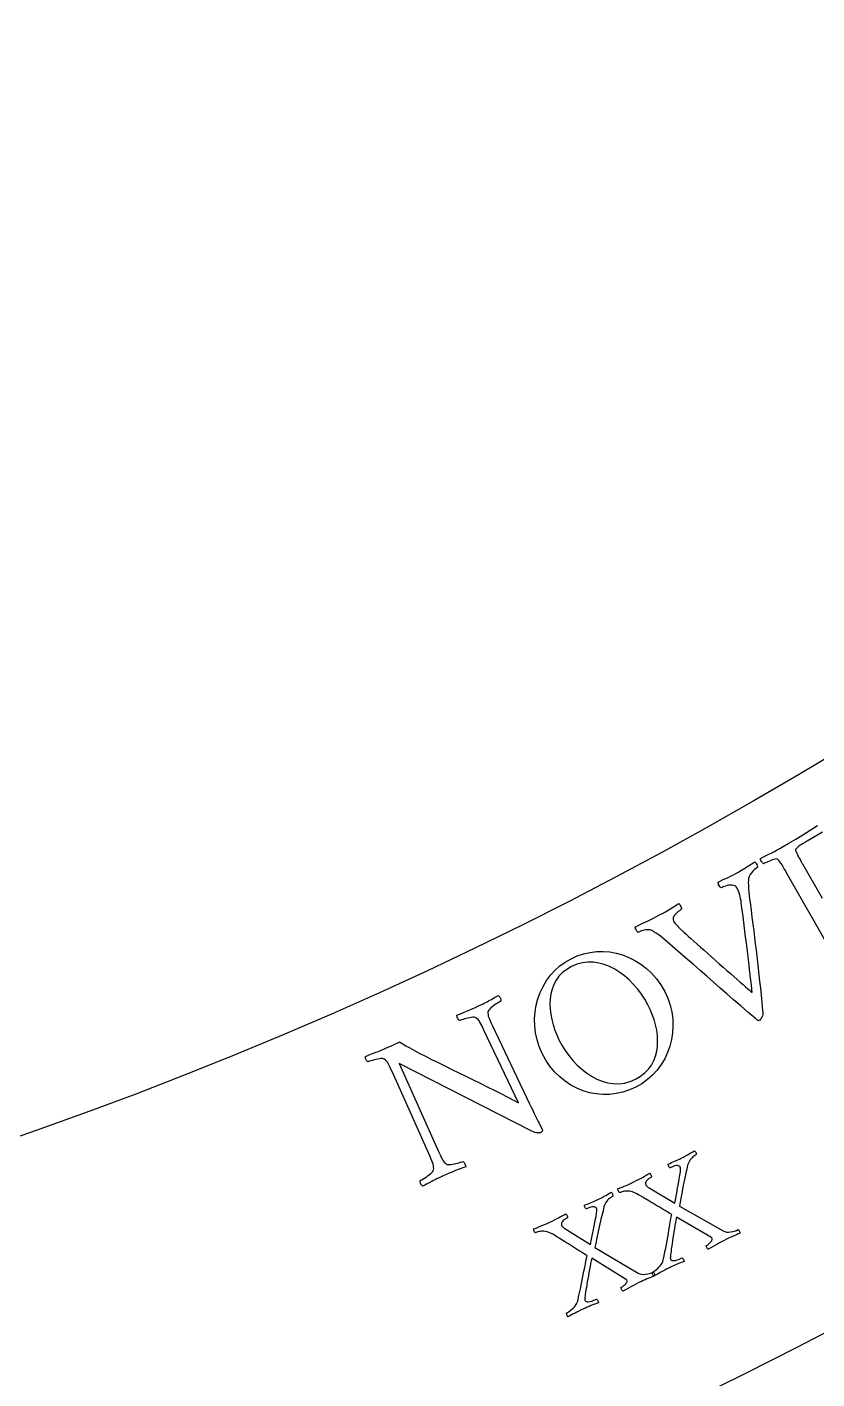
# Model space of a CAD drawing. Header units: millimetres. Extents: x -76 to 76, y -76 to 86.
# Drawn here: x 16.94 to 26.29, y -51.34 to -35.34 of the extents above; entities that cross this region are included whole.
import ezdxf

# ---------------------------------------------------------------- set-up
doc = ezdxf.new("R2010")
doc.units = ezdxf.units.MM
for name, color, linetype in [('CUT_OUTER', 1, 'Continuous'), ('ENGRAVE', 7, 'Continuous'), ('TEXT', 5, 'Continuous')]:
    doc.layers.add(name, color=color, linetype=linetype)

msp = doc.modelspace()

# ---------------------------------------------------------------- linework, layer by layer
at = {"layer": 'CUT_OUTER'}
msp.add_arc((0.0001, -0.0001), 75.9999, 179.913117, 0.0001, dxfattribs=at)
at = {"layer": 'ENGRAVE'}
for radius in [74.48, 74.48, 72.485, 68.78, 68.78, 65.854, 60.42, 60.42, 57.228, 51.3, 51.3]:
    msp.add_circle((0, 0), radius, dxfattribs=at)
at = {"layer": 'TEXT'}
for points in [[(26.463, -46.2803), (25.9302, -45.3485), (25.9163, -45.3243), (25.9026, -45.3009), (25.8892, -45.2782), (25.8761, -45.2564), (25.8632, -45.2362), (25.8505, -45.2187), (25.8381, -45.2038), (25.8259, -45.1916), (25.8194, -45.187), (25.8097, -45.1853), (25.7967, -45.1866), (25.7805, -45.1909), (25.7626, -45.1969), (25.7446, -45.2036), (25.7264, -45.2109), (25.708, -45.2188), (25.691, -45.2266), (25.677, -45.2331), (25.6659, -45.2386), (25.6579, -45.2429), (25.6519, -45.2392), (25.6457, -45.2335), (25.6392, -45.2257), (25.6324, -45.2159), (25.6266, -45.2055), (25.623, -45.1961), (25.6215, -45.1876), (25.6223, -45.1802), (25.6557, -45.1628), (25.6888, -45.1457), (25.7218, -45.1289), (25.7545, -45.1123), (25.7869, -45.0958), (25.8188, -45.0789), (25.8502, -45.0618), (25.881, -45.0444), (25.881, -45.0444), (25.9579, -44.9995), (26.0381, -44.9515), (26.1215, -44.9003), (26.2081, -44.8459), (26.296, -44.7905)], [(26.355, -44.8672), (26.1721, -44.9741), (26.1643, -44.9788), (26.1538, -44.9852), (26.1406, -44.9933), (26.1248, -45.0031), (26.1081, -45.0139), (26.0921, -45.0247), (26.077, -45.0356), (26.0626, -45.0466), (26.0505, -45.0572), (26.0421, -45.0666), (26.0375, -45.0751), (26.0367, -45.0824), (26.0407, -45.0961), (26.0463, -45.1111), (26.0536, -45.1273), (26.0625, -45.1448), (26.0724, -45.163), (26.0826, -45.1815), (26.0931, -45.2001), (26.1039, -45.219), (26.1081, -45.2264), (26.1119, -45.2329), (26.1152, -45.2386), (26.118, -45.2435), (26.3523, -45.6493)]]:
    msp.add_lwpolyline(points, dxfattribs=at)
for points in [[(24.3919, -45.8678), (24.427, -45.8488), (24.4614, -45.8297), (24.495, -45.8104), (24.5277, -45.7909), (24.56, -45.7715), (24.592, -45.7524), (24.6239, -45.7335), (24.6555, -45.715), (24.6604, -45.7195), (24.6657, -45.7266), (24.6715, -45.7362), (24.6778, -45.7483), (24.6831, -45.7603), (24.6861, -45.7697), (24.6868, -45.7766), (24.6853, -45.7808), (24.6796, -45.7843), (24.6713, -45.7901), (24.6606, -45.7982), (24.6473, -45.8086), (24.6332, -45.8205), (24.6202, -45.8334), (24.6081, -45.8471), (24.5971, -45.8618), (24.589, -45.877), (24.5857, -45.8924), (24.587, -45.908), (24.5932, -45.9238), (24.608, -45.9454), (24.633, -45.974), (24.6682, -46.0096), (24.7135, -46.052), (24.7377, -46.0738), (24.7657, -46.0989), (24.7974, -46.1273), (24.8329, -46.1589), (24.8711, -46.193), (24.9113, -46.2288), (24.9533, -46.2664), (24.9973, -46.3057), (25.0422, -46.3458), (25.0873, -46.3858), (25.1326, -46.4256), (25.1781, -46.4654), (25.2227, -46.5044), (25.2654, -46.5418), (25.3063, -46.5776), (25.3452, -46.612), (25.3815, -46.644), (25.4143, -46.6729), (25.4436, -46.6988), (25.4694, -46.7216), (25.4908, -46.7405), (25.5068, -46.7544), (25.5173, -46.7634), (25.5224, -46.7675), (25.5217, -46.7579), (25.5201, -46.7405), (25.5176, -46.7154), (25.5142, -46.6826), (25.5099, -46.6434), (25.5049, -46.5992), (25.4992, -46.5502), (25.4928, -46.4962), (25.4858, -46.4382), (25.4785, -46.3774), (25.4708, -46.3136), (25.4626, -46.2469), (25.4543, -46.1785), (25.4457, -46.1097), (25.437, -46.0403), (25.4281, -45.9705), (25.4193, -45.9015), (25.4106, -45.8345), (25.4021, -45.7697), (25.3938, -45.7069), (25.3905, -45.6834), (25.3863, -45.6596), (25.3813, -45.6355), (25.3754, -45.6112), (25.3688, -45.588), (25.3617, -45.5672), (25.3543, -45.5489), (25.3463, -45.5331), (25.3351, -45.5172), (25.3214, -45.5057), (25.3052, -45.4985), (25.2865, -45.4956), (25.2668, -45.4958), (25.2472, -45.4976), (25.2279, -45.5011), (25.2089, -45.5063), (25.1914, -45.5121), (25.1771, -45.5173), (25.1659, -45.5219), (25.1577, -45.5258), (25.1519, -45.5244), (25.1456, -45.5196), (25.139, -45.5116), (25.1321, -45.5003), (25.126, -45.4881), (25.1223, -45.4774), (25.1208, -45.4682), (25.1216, -45.4605), (25.1516, -45.4455), (25.1808, -45.431), (25.2093, -45.4172), (25.237, -45.4039), (25.2646, -45.3905), (25.2928, -45.3761), (25.3216, -45.3609), (25.351, -45.3448), (25.3749, -45.3313), (25.3961, -45.3191), (25.4147, -45.3083), (25.4305, -45.2987), (25.4449, -45.2898), (25.4591, -45.2808), (25.473, -45.2718), (25.4868, -45.2627), (25.5012, -45.2531), (25.5173, -45.2425), (25.535, -45.231), (25.5544, -45.2186), (25.5593, -45.2232), (25.5647, -45.2305), (25.5706, -45.2405), (25.5769, -45.2532), (25.5823, -45.2657), (25.5855, -45.2749), (25.5866, -45.281), (25.5855, -45.2838), (25.5772, -45.2895), (25.5654, -45.2989), (25.5501, -45.3121), (25.5314, -45.3291), (25.5129, -45.3488), (25.4983, -45.3699), (25.4876, -45.3925), (25.4808, -45.4166), (25.478, -45.4367), (25.477, -45.4634), (25.4776, -45.4967), (25.48, -45.5366), (25.4834, -45.5792), (25.4874, -45.6205), (25.492, -45.6607), (25.4971, -45.6996), (25.5089, -45.7897), (25.5201, -45.876), (25.5308, -45.9586), (25.541, -46.0374), (25.5506, -46.1138), (25.5599, -46.1888), (25.5687, -46.2626), (25.5771, -46.3352), (25.5854, -46.4078), (25.5938, -46.4818), (25.6023, -46.5572), (25.611, -46.6339), (25.6197, -46.7135), (25.6285, -46.7975), (25.6374, -46.8858), (25.6463, -46.9785), (25.6478, -47.0033), (25.647, -47.025), (25.6439, -47.0436), (25.6385, -47.059), (25.6314, -47.0718), (25.623, -47.0828), (25.6134, -47.0919), (25.6026, -47.099), (25.5989, -47.0999), (25.5944, -47.0987), (25.5892, -47.0956), (25.5832, -47.0905), (25.5772, -47.0849), (25.5718, -47.0803), (25.5668, -47.0766), (25.5624, -47.074), (25.473, -46.9972), (25.3867, -46.9229), (25.3035, -46.8511), (25.2235, -46.7817), (25.1448, -46.7133), (25.0656, -46.6442), (24.9858, -46.5745), (24.9054, -46.5041), (24.8226, -46.4317), (24.7353, -46.3557), (24.6437, -46.2762), (24.5476, -46.1932), (24.5183, -46.1675), (24.4901, -46.1436), (24.4629, -46.1212), (24.4368, -46.1004), (24.4112, -46.0812), (24.3855, -46.0635), (24.3597, -46.0473), (24.3338, -46.0326), (24.3225, -46.0275), (24.3094, -46.0244), (24.2946, -46.0233), (24.278, -46.0243), (24.2608, -46.0266), (24.2442, -46.0297), (24.2282, -46.0336), (24.2127, -46.0383), (24.1986, -46.0431), (24.1867, -46.0476), (24.1768, -46.0517), (24.1691, -46.0554), (24.1671, -46.054), (24.1633, -46.0486), (24.1579, -46.0392), (24.1507, -46.0258), (24.1437, -46.0121), (24.1388, -46.0019), (24.1361, -45.995), (24.1356, -45.9916), (24.1725, -45.9737), (24.2062, -45.9577), (24.2369, -45.9434), (24.2644, -45.931), (24.2918, -45.9184), (24.3222, -45.9037), (24.3556, -45.8868), (24.3919, -45.8678)], [(23.3778, -46.3669), (23.4515, -46.334), (23.5265, -46.309), (23.6029, -46.2917), (23.6808, -46.2823), (23.7589, -46.2807), (23.8364, -46.2867), (23.9131, -46.3005), (23.9892, -46.3219), (24.0635, -46.3508), (24.1351, -46.3868), (24.204, -46.43), (24.2702, -46.4804), (24.3323, -46.5381), (24.3892, -46.603), (24.4407, -46.6753), (24.487, -46.7548), (24.5239, -46.8341), (24.5521, -46.9144), (24.5716, -46.9958), (24.5823, -47.0783), (24.585, -47.1607), (24.5801, -47.242), (24.5678, -47.322), (24.5479, -47.4008), (24.5209, -47.4771), (24.4868, -47.5497), (24.4458, -47.6186), (24.3978, -47.6837), (24.3433, -47.7438), (24.2828, -47.7976), (24.2163, -47.8451), (24.1438, -47.8863), (24.0688, -47.9197), (23.9921, -47.9452), (23.9138, -47.9627), (23.834, -47.9723), (23.754, -47.9738), (23.6752, -47.9672), (23.5976, -47.9527), (23.5213, -47.93), (23.4471, -47.8997), (23.3761, -47.8621), (23.3084, -47.8171), (23.2438, -47.7648), (23.1836, -47.7054), (23.1291, -47.6391), (23.0803, -47.566), (23.037, -47.4861), (23.0025, -47.4057), (22.9763, -47.3245), (22.9586, -47.2424), (22.9492, -47.1595), (22.9476, -47.077), (22.9532, -46.9961), (22.966, -46.9169), (22.986, -46.8393), (23.0129, -46.7644), (23.0464, -46.6933), (23.0867, -46.626), (23.1336, -46.5625), (23.1866, -46.5041), (23.2449, -46.4521), (23.3086, -46.4063), (23.3778, -46.3669)], [(23.3845, -46.4587), (23.3266, -46.4922), (23.2767, -46.5304), (23.2348, -46.5734), (23.2008, -46.6211), (23.1739, -46.6725), (23.1533, -46.7263), (23.1389, -46.7825), (23.1307, -46.8412), (23.1282, -46.9015), (23.1305, -46.9626), (23.1378, -47.0244), (23.1501, -47.0871), (23.1664, -47.1493), (23.186, -47.21), (23.2088, -47.269), (23.235, -47.3264), (23.2695, -47.3911), (23.3084, -47.4535), (23.3517, -47.5135), (23.3995, -47.5711), (23.4509, -47.6251), (23.505, -47.6741), (23.562, -47.7181), (23.6219, -47.7571), (23.6838, -47.7899), (23.747, -47.8154), (23.8116, -47.8335), (23.8774, -47.8442), (23.9439, -47.8463), (24.0103, -47.8382), (24.0766, -47.82), (24.1427, -47.7917), (24.2022, -47.7572), (24.2535, -47.7179), (24.2966, -47.6738), (24.3314, -47.6251), (24.3588, -47.5727), (24.3796, -47.5176), (24.394, -47.4599), (24.4018, -47.3995), (24.4038, -47.3376), (24.4005, -47.2753), (24.3921, -47.2125), (24.3786, -47.1493), (24.3609, -47.0869), (24.3399, -47.0263), (24.3157, -46.9675), (24.2883, -46.9106), (24.2524, -46.8467), (24.2123, -46.7854), (24.168, -46.7266), (24.1195, -46.6704), (24.0675, -46.6179), (24.0128, -46.5705), (23.9555, -46.528), (23.8954, -46.4905), (23.8335, -46.4591), (23.7708, -46.4347), (23.7072, -46.4175), (23.6426, -46.4073), (23.5778, -46.4055), (23.5132, -46.4135), (23.4488, -46.4312), (23.3845, -46.4587)], [(21.1774, -47.4293), (21.2025, -47.418), (21.2274, -47.4069), (21.2519, -47.3959), (21.2762, -47.385), (21.2987, -47.3748), (21.3178, -47.3656), (21.3337, -47.3576), (21.3463, -47.3507), (21.3795, -47.3715), (21.4204, -47.3956), (21.4691, -47.4228), (21.5255, -47.4533), (21.5881, -47.4862), (21.6556, -47.521), (21.7278, -47.5577), (21.8048, -47.5961), (21.8849, -47.6357), (21.9665, -47.6759), (22.0495, -47.7165), (22.1341, -47.7576), (22.2188, -47.7989), (22.3026, -47.84), (22.3855, -47.8809), (22.4674, -47.9217), (22.5464, -47.9617), (22.6205, -48.0001), (22.6899, -48.0371), (22.7544, -48.0725), (22.3469, -47.2116), (22.3332, -47.183), (22.3207, -47.1578), (22.3095, -47.1359), (22.2994, -47.1173), (22.2893, -47.1013), (22.2775, -47.0871), (22.2641, -47.0748), (22.2492, -47.0642), (22.2413, -47.0609), (22.2301, -47.0593), (22.2156, -47.0595), (22.1977, -47.0615), (22.178, -47.0647), (22.1582, -47.0687), (22.1383, -47.0734), (22.1182, -47.079), (22.0994, -47.0847), (22.0833, -47.09), (22.0701, -47.0949), (22.0595, -47.0994), (22.0526, -47.0947), (22.0463, -47.0882), (22.0407, -47.0797), (22.0357, -47.0693), (22.0316, -47.0587), (22.0283, -47.0497), (22.0259, -47.0422), (22.0244, -47.0362), (22.0575, -47.0222), (22.0897, -47.0088), (22.121, -46.996), (22.1513, -46.9837), (22.182, -46.9711), (22.2143, -46.9572), (22.2482, -46.9419), (22.2838, -46.9253), (22.3087, -46.9134), (22.3311, -46.9025), (22.351, -46.8925), (22.3684, -46.8836), (22.3847, -46.875), (22.4013, -46.8661), (22.418, -46.857), (22.4349, -46.8475), (22.4529, -46.8375), (22.4727, -46.8266), (22.4943, -46.8148), (22.5178, -46.8021), (22.5224, -46.8063), (22.5273, -46.8117), (22.5325, -46.8185), (22.538, -46.8266), (22.5429, -46.8357), (22.5463, -46.8454), (22.5484, -46.8559), (22.549, -46.867), (22.5407, -46.8714), (22.5294, -46.8779), (22.5151, -46.8865), (22.4979, -46.8973), (22.4795, -46.9094), (22.4619, -46.922), (22.445, -46.9352), (22.4289, -46.9489), (22.415, -46.9622), (22.4047, -46.9743), (22.3981, -46.9852), (22.395, -46.995), (22.3942, -47.0116), (22.3955, -47.0282), (22.3989, -47.045), (22.4045, -47.0618), (22.4122, -47.0805), (22.4221, -47.1032), (22.4343, -47.1299), (22.4487, -47.1605), (22.8879, -48.0832), (22.9029, -48.1147), (22.9169, -48.1442), (22.93, -48.1717), (22.9421, -48.1971), (22.9537, -48.2213), (22.9652, -48.2449), (22.9767, -48.268), (22.9881, -48.2907), (23, -48.314), (23.0129, -48.3391), (23.0269, -48.366), (23.042, -48.3948), (23.0422, -48.3998), (23.0409, -48.4045), (23.0379, -48.409), (23.0334, -48.4131), (23.0285, -48.4167), (23.0243, -48.4196), (23.0208, -48.4217), (23.0181, -48.4232), (23.0122, -48.4251), (23.0041, -48.4263), (22.9936, -48.4268), (22.9809, -48.4266), (22.9662, -48.425), (22.95, -48.4213), (22.9322, -48.4155), (22.913, -48.4076), (21.3424, -47.6065), (21.8099, -48.6494), (21.8231, -48.6781), (21.8351, -48.7033), (21.8462, -48.7249), (21.8561, -48.7429), (21.8662, -48.7584), (21.8775, -48.7725), (21.8902, -48.785), (21.9041, -48.7962), (21.912, -48.7996), (21.9231, -48.8014), (21.9377, -48.8015), (21.9555, -48.7999), (21.9752, -48.7971), (21.9953, -48.7936), (22.0158, -48.7894), (22.0367, -48.7844), (22.0564, -48.7793), (22.0731, -48.7743), (22.0869, -48.7697), (22.0978, -48.7653), (22.1049, -48.7698), (22.1113, -48.7761), (22.1171, -48.7841), (22.1222, -48.7938), (22.1264, -48.8039), (22.1295, -48.8131), (22.1315, -48.8214), (22.1323, -48.8288), (22.0976, -48.8418), (22.0641, -48.8544), (22.0318, -48.8665), (22.0008, -48.8783), (21.9694, -48.8905), (21.9362, -48.9041), (21.9011, -48.9191), (21.8641, -48.9354), (21.8391, -48.9467), (21.816, -48.9575), (21.7951, -48.9677), (21.7762, -48.9774), (21.7585, -48.9866), (21.741, -48.9958), (21.7239, -49.0048), (21.7071, -49.0137), (21.6891, -49.023), (21.6686, -49.0335), (21.6456, -49.0451), (21.62, -49.0577), (21.6155, -49.0534), (21.6107, -49.0478), (21.6057, -49.0409), (21.6005, -49.0326), (21.5959, -49.0234), (21.5927, -49.0135), (21.5911, -49.003), (21.591, -48.9918), (21.5996, -48.9876), (21.6111, -48.9812), (21.6256, -48.9726), (21.643, -48.9618), (21.6616, -48.9497), (21.6799, -48.937), (21.6977, -48.9238), (21.7151, -48.9101), (21.7302, -48.8968), (21.7411, -48.8849), (21.7478, -48.8742), (21.7503, -48.8649), (21.7519, -48.8483), (21.7515, -48.8316), (21.7491, -48.815), (21.7448, -48.7983), (21.7383, -48.7796), (21.7295, -48.7569), (21.7183, -48.7301), (21.7048, -48.6992), (21.2605, -47.7023), (21.2465, -47.6715), (21.234, -47.645), (21.2228, -47.6229), (21.213, -47.605), (21.2034, -47.5901), (21.1925, -47.5768), (21.1805, -47.5651), (21.1673, -47.555), (21.1588, -47.5506), (21.1467, -47.5483), (21.1309, -47.5482), (21.1113, -47.5503), (21.0901, -47.5538), (21.069, -47.5581), (21.0481, -47.5633), (21.0274, -47.5692), (21.0084, -47.5751), (20.9929, -47.5801), (20.9809, -47.5844), (20.9723, -47.5879), (20.9642, -47.5801), (20.9576, -47.5718), (20.9524, -47.5628), (20.9487, -47.5532), (20.9461, -47.5438), (20.9443, -47.5355), (20.9434, -47.5282), (20.9432, -47.5219), (20.981, -47.5067), (21.0151, -47.4933), (21.0456, -47.4817), (21.0724, -47.4718), (21.0976, -47.4624), (21.1236, -47.4522), (21.1502, -47.4412), (21.1774, -47.4293)], [(24.1235, -49.0057), (24.1502, -48.9924), (24.1756, -48.9793), (24.1997, -48.9665), (24.2225, -48.954), (24.2446, -48.9417), (24.2666, -48.9295), (24.2884, -48.9176), (24.31, -48.9058), (24.3133, -48.909), (24.3169, -48.9139), (24.3209, -48.9205), (24.3253, -48.9289), (24.3289, -48.9371), (24.3306, -48.9434), (24.3305, -48.9478), (24.3284, -48.9503), (24.3225, -48.9535), (24.3156, -48.9579), (24.3076, -48.9634), (24.2984, -48.97), (24.2892, -48.9775), (24.2806, -48.9855), (24.2729, -48.9941), (24.2659, -49.0034), (24.2607, -49.0129), (24.2584, -49.0226), (24.259, -49.0324), (24.2625, -49.0424), (24.2681, -49.0509), (24.2767, -49.0597), (24.2883, -49.0687), (24.3028, -49.078), (24.6079, -49.2597), (24.6187, -49.1985), (24.6294, -49.1391), (24.64, -49.0813), (24.6504, -49.0253), (24.6597, -48.9735), (24.667, -48.9281), (24.6724, -48.8892), (24.6757, -48.8569), (24.6758, -48.852), (24.6755, -48.8474), (24.6746, -48.843), (24.6733, -48.8389), (24.6719, -48.8353), (24.6708, -48.8325), (24.6699, -48.8305), (24.6694, -48.8293), (24.6655, -48.8243), (24.6591, -48.8201), (24.6502, -48.8167), (24.6389, -48.814), (24.624, -48.8139), (24.6046, -48.8183), (24.5805, -48.8272), (24.5518, -48.8406), (24.5489, -48.8398), (24.5454, -48.8368), (24.5414, -48.8316), (24.5369, -48.8241), (24.5326, -48.8159), (24.5294, -48.8088), (24.5274, -48.8027), (24.5264, -48.7976), (24.5485, -48.7884), (24.5692, -48.7797), (24.5887, -48.7715), (24.6069, -48.7638), (24.6248, -48.756), (24.6435, -48.7475), (24.6628, -48.7383), (24.6828, -48.7283), (24.7103, -48.7142), (24.7353, -48.7008), (24.7578, -48.6881), (24.7778, -48.6762), (24.7958, -48.6652), (24.8123, -48.6553), (24.8271, -48.6464), (24.8403, -48.6386), (24.8435, -48.6415), (24.847, -48.6457), (24.8509, -48.6513), (24.855, -48.6581), (24.8585, -48.6653), (24.8605, -48.6721), (24.861, -48.6785), (24.8599, -48.6845), (24.8559, -48.6868), (24.85, -48.6907), (24.8422, -48.6962), (24.8324, -48.7033), (24.8217, -48.7119), (24.811, -48.7219), (24.8004, -48.7333), (24.7897, -48.7462), (24.7798, -48.7605), (24.7713, -48.776), (24.7644, -48.7928), (24.7589, -48.811), (24.7487, -48.858), (24.7391, -48.9018), (24.7301, -48.9424), (24.7216, -48.9798), (24.7137, -49.0157), (24.7062, -49.0515), (24.6989, -49.0875), (24.6921, -49.1235), (24.6852, -49.1611), (24.6778, -49.2022), (24.6698, -49.2466), (24.6614, -49.2943), (25.1779, -49.5875), (25.1977, -49.5962), (25.2192, -49.6012), (25.2424, -49.6024), (25.2673, -49.5998), (25.2922, -49.5947), (25.3152, -49.5884), (25.3364, -49.5808), (25.3557, -49.572), (25.3596, -49.5747), (25.3635, -49.5791), (25.3674, -49.5852), (25.3713, -49.5929), (25.3747, -49.6007), (25.3772, -49.6068), (25.3786, -49.6112), (25.3791, -49.614), (25.3569, -49.6235), (25.3362, -49.6323), (25.3171, -49.6405), (25.2995, -49.6479), (25.282, -49.6555), (25.2629, -49.6644), (25.2422, -49.6744), (25.2199, -49.6855), (25.1894, -49.7011), (25.1611, -49.716), (25.135, -49.7301), (25.111, -49.7435), (25.0871, -49.7571), (25.0612, -49.7718), (25.0333, -49.7875), (25.0034, -49.8044), (24.9988, -49.8019), (24.9942, -49.7975), (24.9896, -49.7912), (24.985, -49.7829), (24.9813, -49.7747), (24.9796, -49.7684), (24.9798, -49.7639), (24.9819, -49.7614), (24.9871, -49.7585), (24.9934, -49.7542), (25.001, -49.7486), (25.0096, -49.7417), (25.0186, -49.7339), (25.0269, -49.7256), (25.0345, -49.7168), (25.0416, -49.7074), (25.047, -49.6981), (25.0499, -49.6895), (25.0503, -49.6816), (25.0481, -49.6743), (25.0471, -49.6727), (25.0457, -49.671), (25.0438, -49.6691), (25.0415, -49.6671), (25.039, -49.6652), (25.0366, -49.6636), (25.0342, -49.6623), (25.0319, -49.6614), (24.6264, -49.4231), (24.6206, -49.4545), (24.6148, -49.4876), (24.6088, -49.5222), (24.6029, -49.5584), (24.5969, -49.5952), (24.591, -49.6316), (24.5853, -49.6675), (24.5797, -49.703), (24.5745, -49.7372), (24.5698, -49.7692), (24.5656, -49.7989), (24.5621, -49.8265), (24.5591, -49.8509), (24.5568, -49.8712), (24.555, -49.8874), (24.5539, -49.8994), (24.5539, -49.9016), (24.5538, -49.9042), (24.5538, -49.9074), (24.5538, -49.911), (24.554, -49.9148), (24.5547, -49.9186), (24.5559, -49.9225), (24.5575, -49.9263), (24.5625, -49.9323), (24.5706, -49.9364), (24.5819, -49.9386), (24.5963, -49.9388), (24.6143, -49.9362), (24.6361, -49.9299), (24.662, -49.9199), (24.6917, -49.9061), (24.6956, -49.9088), (24.6997, -49.9131), (24.704, -49.919), (24.7085, -49.9265), (24.7124, -49.934), (24.715, -49.94), (24.7162, -49.9446), (24.7161, -49.9476), (24.6944, -49.9565), (24.6725, -49.9656), (24.6505, -49.9748), (24.6283, -49.9843), (24.6062, -49.9939), (24.5845, -50.0037), (24.5631, -50.0137), (24.542, -50.0238), (24.5137, -50.0379), (24.4876, -50.0512), (24.4639, -50.0637), (24.4423, -50.0755), (24.4218, -50.087), (24.4009, -50.0988), (24.3797, -50.1108), (24.3581, -50.1232), (24.3547, -50.1194), (24.3515, -50.1142), (24.3485, -50.1076), (24.3457, -50.0996), (24.3433, -50.0918), (24.3415, -50.0857), (24.3405, -50.0812), (24.3402, -50.0785), (24.3447, -50.0758), (24.3521, -50.071), (24.3624, -50.0639), (24.3755, -50.0546), (24.3901, -50.0434), (24.4047, -50.0308), (24.4193, -50.0167), (24.4339, -50.0013), (24.4472, -49.9848), (24.4577, -49.9679), (24.4654, -49.9506), (24.4704, -49.9328), (24.4806, -49.8829), (24.4901, -49.8352), (24.499, -49.7897), (24.5073, -49.7464), (24.5151, -49.7042), (24.5228, -49.662), (24.5303, -49.6197), (24.5376, -49.5773), (24.5451, -49.5341), (24.5529, -49.4891), (24.5611, -49.4423), (24.5698, -49.3938), (24.5534, -49.3836), (24.5351, -49.3724), (24.5147, -49.3602), (24.4922, -49.347), (24.4685, -49.3331), (24.4444, -49.3188), (24.4199, -49.3041), (24.3949, -49.2889), (24.3701, -49.2739), (24.3461, -49.2595), (24.3229, -49.2456), (24.3004, -49.2323), (24.2794, -49.2198), (24.2603, -49.2085), (24.2432, -49.1984), (24.2282, -49.1894), (24.2159, -49.1821), (24.2071, -49.1769), (24.2018, -49.1737), (24.2, -49.1727), (24.1787, -49.1597), (24.1586, -49.1486), (24.1399, -49.1395), (24.1226, -49.1324), (24.1055, -49.1268), (24.0876, -49.1223), (24.069, -49.1188), (24.0497, -49.1165), (24.0367, -49.1158), (24.0234, -49.1162), (24.0099, -49.1179), (23.9961, -49.1207), (23.9831, -49.1242), (23.9719, -49.1275), (23.9624, -49.1309), (23.9547, -49.1343), (23.9515, -49.1344), (23.9479, -49.1319), (23.9439, -49.1266), (23.9396, -49.1187), (23.9358, -49.1101), (23.9336, -49.1026), (23.9328, -49.0962), (23.9336, -49.0911), (23.9604, -49.079), (23.9852, -49.068), (24.0081, -49.0581), (24.029, -49.0492), (24.0499, -49.0403), (24.0726, -49.03), (24.0971, -49.0185), (24.1235, -49.0057)], [(23.129, -49.4829), (23.1559, -49.4701), (23.1816, -49.4575), (23.2059, -49.4452), (23.229, -49.4331), (23.2513, -49.4213), (23.2735, -49.4096), (23.2956, -49.3981), (23.3175, -49.3867), (23.3206, -49.39), (23.3241, -49.395), (23.328, -49.4017), (23.3322, -49.4101), (23.3357, -49.4184), (23.3373, -49.4248), (23.337, -49.4292), (23.3349, -49.4316), (23.329, -49.4347), (23.322, -49.4389), (23.3138, -49.4442), (23.3046, -49.4507), (23.2951, -49.458), (23.2865, -49.4658), (23.2785, -49.4743), (23.2713, -49.4834), (23.2659, -49.4929), (23.2635, -49.5025), (23.2639, -49.5123), (23.2672, -49.5223), (23.2726, -49.531), (23.2811, -49.54), (23.2924, -49.5492), (23.3067, -49.5587), (23.6081, -49.7466), (23.6202, -49.6857), (23.6321, -49.6264), (23.6438, -49.5689), (23.6553, -49.5131), (23.6657, -49.4615), (23.6739, -49.4162), (23.6801, -49.3775), (23.6841, -49.3452), (23.6843, -49.3404), (23.684, -49.3358), (23.6832, -49.3314), (23.682, -49.3272), (23.6807, -49.3236), (23.6796, -49.3207), (23.6788, -49.3187), (23.6783, -49.3176), (23.6745, -49.3125), (23.6682, -49.3081), (23.6594, -49.3045), (23.6481, -49.3016), (23.6333, -49.3012), (23.6137, -49.3052), (23.5894, -49.3136), (23.5605, -49.3264), (23.5576, -49.3256), (23.5542, -49.3225), (23.5503, -49.3172), (23.5459, -49.3096), (23.5418, -49.3014), (23.5388, -49.2942), (23.5368, -49.2881), (23.536, -49.283), (23.5582, -49.2742), (23.5791, -49.2659), (23.5988, -49.2581), (23.6172, -49.2508), (23.6352, -49.2433), (23.654, -49.2352), (23.6735, -49.2264), (23.6938, -49.2168), (23.7215, -49.2032), (23.7467, -49.1903), (23.7695, -49.1781), (23.7898, -49.1667), (23.808, -49.156), (23.8246, -49.1464), (23.8396, -49.1379), (23.853, -49.1303), (23.8562, -49.1333), (23.8596, -49.1376), (23.8633, -49.1432), (23.8673, -49.1501), (23.8707, -49.1574), (23.8725, -49.1642), (23.8729, -49.1706), (23.8717, -49.1766), (23.8677, -49.1788), (23.8617, -49.1826), (23.8538, -49.1879), (23.8439, -49.1948), (23.833, -49.2032), (23.8221, -49.213), (23.8112, -49.2242), (23.8003, -49.2369), (23.79, -49.2509), (23.7813, -49.2663), (23.774, -49.283), (23.7682, -49.301), (23.757, -49.3478), (23.7465, -49.3914), (23.7367, -49.4318), (23.7275, -49.4691), (23.7189, -49.5047), (23.7106, -49.5405), (23.7026, -49.5762), (23.695, -49.6121), (23.6874, -49.6496), (23.6791, -49.6905), (23.6703, -49.7347), (23.6609, -49.7823), (24.1714, -50.0858), (24.191, -50.095), (24.2124, -50.1003), (24.2355, -50.102), (24.2605, -50.0999), (24.2855, -50.0953), (24.3086, -50.0895), (24.33, -50.0823), (24.3495, -50.0739), (24.3533, -50.0767), (24.3571, -50.0812), (24.3609, -50.0874), (24.3646, -50.0952), (24.3679, -50.103), (24.3702, -50.1092), (24.3716, -50.1136), (24.372, -50.1164), (24.3496, -50.1255), (24.3287, -50.1339), (24.3095, -50.1416), (24.2918, -50.1487), (24.2741, -50.156), (24.2548, -50.1644), (24.2339, -50.174), (24.2114, -50.1847), (24.1806, -50.1997), (24.152, -50.214), (24.1256, -50.2276), (24.1013, -50.2405), (24.0771, -50.2536), (24.051, -50.2677), (24.0228, -50.2829), (23.9926, -50.2992), (23.988, -50.2966), (23.9835, -50.2921), (23.979, -50.2857), (23.9745, -50.2773), (23.971, -50.269), (23.9694, -50.2627), (23.9697, -50.2582), (23.9719, -50.2558), (23.9772, -50.2529), (23.9836, -50.2488), (23.9912, -50.2433), (24, -50.2366), (24.0091, -50.229), (24.0176, -50.2209), (24.0254, -50.2122), (24.0327, -50.203), (24.0383, -50.1938), (24.0414, -50.1852), (24.0419, -50.1773), (24.0398, -50.17), (24.0389, -50.1684), (24.0375, -50.1666), (24.0357, -50.1647), (24.0334, -50.1627), (24.031, -50.1607), (24.0286, -50.159), (24.0262, -50.1577), (24.0239, -50.1567), (23.6233, -49.9103), (23.6169, -49.9417), (23.6104, -49.9746), (23.6038, -50.0091), (23.597, -50.0451), (23.5903, -50.0818), (23.5838, -50.118), (23.5773, -50.1538), (23.571, -50.1892), (23.565, -50.2233), (23.5597, -50.2552), (23.555, -50.2849), (23.5509, -50.3124), (23.5474, -50.3367), (23.5447, -50.357), (23.5426, -50.3731), (23.5412, -50.3851), (23.5411, -50.3873), (23.5411, -50.3899), (23.541, -50.393), (23.5409, -50.3966), (23.541, -50.4005), (23.5416, -50.4043), (23.5427, -50.4082), (23.5443, -50.4121), (23.5491, -50.4182), (23.5572, -50.4224), (23.5684, -50.4248), (23.5828, -50.4253), (23.6008, -50.4231), (23.6228, -50.4173), (23.6488, -50.4077), (23.6788, -50.3945), (23.6827, -50.3973), (23.6867, -50.4017), (23.6909, -50.4077), (23.6953, -50.4153), (23.699, -50.4229), (23.7014, -50.4289), (23.7026, -50.4335), (23.7024, -50.4365), (23.6805, -50.445), (23.6585, -50.4536), (23.6363, -50.4624), (23.6139, -50.4714), (23.5916, -50.4806), (23.5697, -50.4899), (23.5481, -50.4995), (23.5268, -50.5092), (23.4982, -50.5227), (23.4719, -50.5355), (23.4479, -50.5475), (23.4261, -50.5588), (23.4054, -50.5699), (23.3842, -50.5813), (23.3627, -50.5929), (23.3409, -50.6048), (23.3376, -50.601), (23.3346, -50.5957), (23.3317, -50.5891), (23.329, -50.5811), (23.3267, -50.5732), (23.3251, -50.567), (23.3242, -50.5625), (23.3239, -50.5598), (23.3285, -50.5572), (23.336, -50.5525), (23.3464, -50.5457), (23.3598, -50.5366), (23.3746, -50.5257), (23.3894, -50.5134), (23.4043, -50.4997), (23.4192, -50.4845), (23.4328, -50.4683), (23.4436, -50.4516), (23.4517, -50.4344), (23.4571, -50.4167), (23.4683, -50.3671), (23.4788, -50.3196), (23.4886, -50.2743), (23.4977, -50.2312), (23.5064, -50.1891), (23.5149, -50.147), (23.5233, -50.1049), (23.5315, -50.0627), (23.5398, -50.0197), (23.5485, -49.9748), (23.5577, -49.9282), (23.5673, -49.8799), (23.5512, -49.8694), (23.533, -49.8578), (23.5129, -49.8452), (23.4907, -49.8316), (23.4673, -49.8172), (23.4435, -49.8024), (23.4192, -49.7871), (23.3946, -49.7715), (23.3701, -49.756), (23.3464, -49.7411), (23.3235, -49.7267), (23.3013, -49.713), (23.2805, -49.7001), (23.2616, -49.6884), (23.2448, -49.6779), (23.2299, -49.6687), (23.2177, -49.6611), (23.2091, -49.6557), (23.2038, -49.6524), (23.2021, -49.6514), (23.181, -49.6379), (23.1612, -49.6264), (23.1427, -49.617), (23.1255, -49.6095), (23.1085, -49.6036), (23.0907, -49.5987), (23.0722, -49.5949), (23.0529, -49.5922), (23.0399, -49.5912), (23.0266, -49.5914), (23.0131, -49.5927), (22.9993, -49.5953), (22.9862, -49.5985), (22.9749, -49.6016), (22.9654, -49.6048), (22.9576, -49.608), (22.9543, -49.6081), (22.9508, -49.6055), (22.9469, -49.6001), (22.9428, -49.5921), (22.9392, -49.5834), (22.9371, -49.5759), (22.9365, -49.5695), (22.9374, -49.5644), (22.9644, -49.5529), (22.9894, -49.5424), (23.0125, -49.5329), (23.0336, -49.5245), (23.0546, -49.5159), (23.0775, -49.5062), (23.1023, -49.4951), (23.129, -49.4829)]]:
    msp.add_lwpolyline(points, close=True, dxfattribs=at)

doc.saveas('drawing.dxf')
